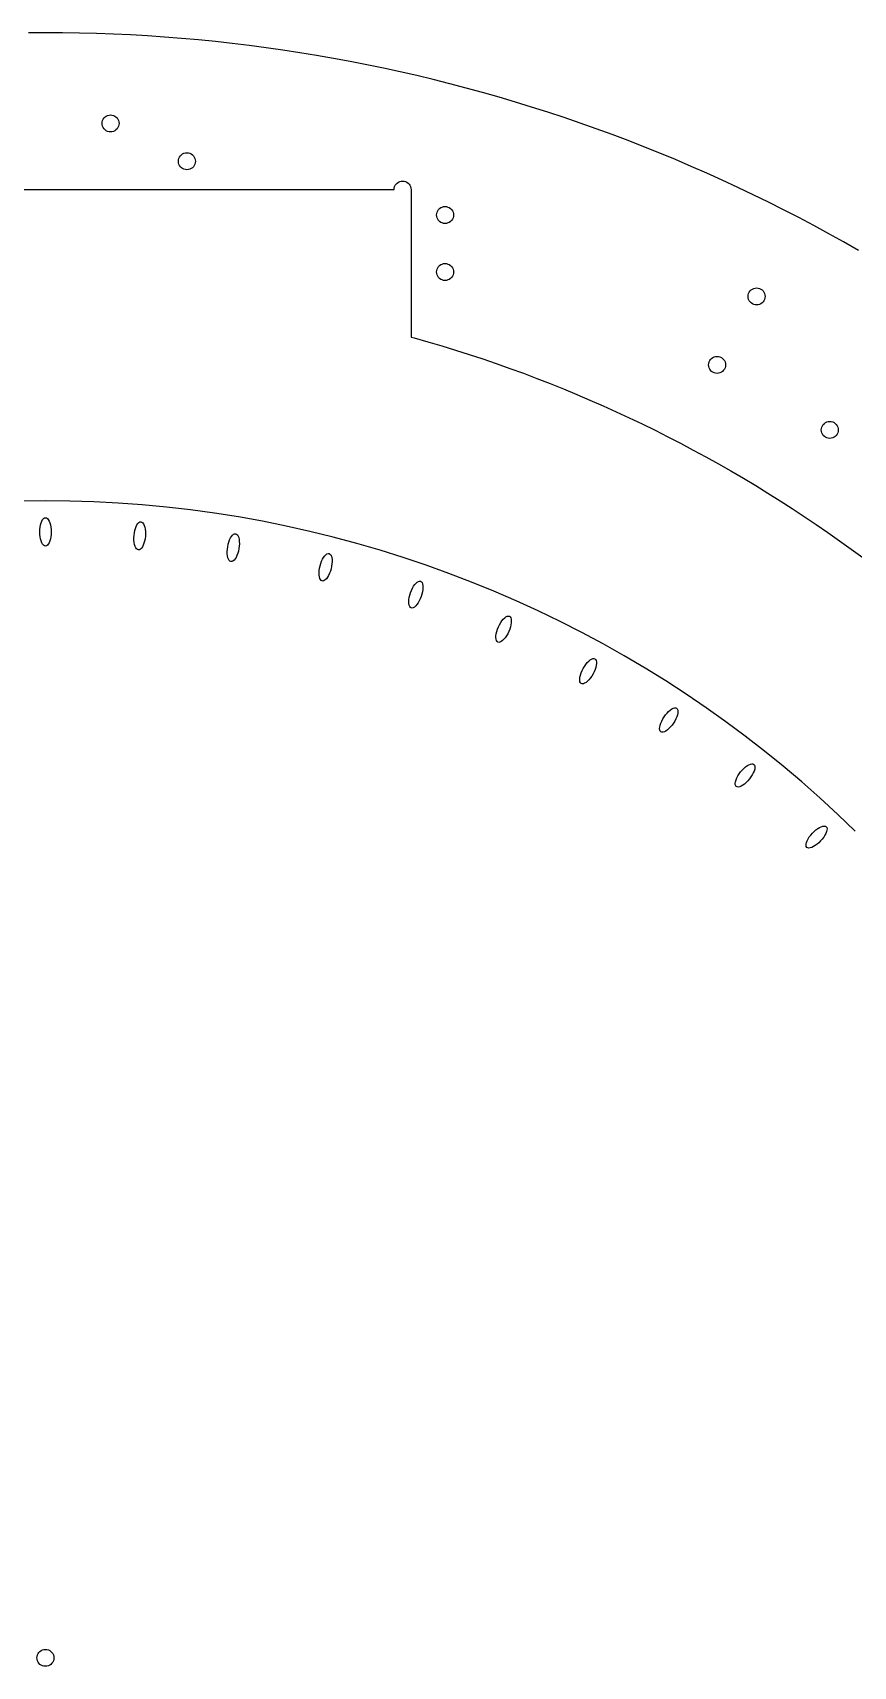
# Model space of a CAD drawing. Header units: metres. Extents: x -287 to 287, y -575 to 0.
# Drawn here: x -2.3 to 142.8, y -288.8 to 0 of the extents above; entities that cross this region are included whole.
import ezdxf

# ---------------------------------------------------------------- set-up
doc = ezdxf.new("R2010")
doc.units = ezdxf.units.M

msp = doc.modelspace()

# ---------------------------------------------------------------- linework, layer by layer
for p, q in [((0, 0), (-3.0089, -0.0157)), ((3.0089, -0.0157), (0, 0)), ((6.0175, -0.063), (3.0089, -0.0157)), ((9.0254, -0.1418), (6.0175, -0.063)), ((12.0323, -0.252), (9.0254, -0.1418)), ((15.038, -0.3938), (12.0323, -0.252)), ((18.0419, -0.567), (15.038, -0.3938)), ((21.0439, -0.7716), (18.0419, -0.567)), ((24.0436, -1.0077), (21.0439, -0.7716)), ((27.0406, -1.2752), (24.0436, -1.0077)), ((30.0347, -1.574), (27.0406, -1.2752)), ((33.0255, -1.9042), (30.0347, -1.574)), ((36.0127, -2.2657), (33.0255, -1.9042)), ((38.9959, -2.6585), (36.0127, -2.2657)), ((41.9748, -3.0824), (38.9959, -2.6585)), ((44.9492, -3.5376), (41.9748, -3.0824)), ((47.9186, -4.0238), (44.9492, -3.5376)), ((50.8827, -4.5412), (47.9186, -4.0238)), ((53.8413, -5.0895), (50.8827, -4.5412)), ((56.794, -5.6688), (53.8413, -5.0895)), ((59.7404, -6.279), (56.794, -5.6688)), ((62.6803, -6.92), (59.7404, -6.279)), ((65.6133, -7.5917), (62.6803, -6.92)), ((68.5391, -8.2941), (65.6133, -7.5917)), ((71.4574, -9.0272), (68.5391, -8.2941)), ((74.3679, -9.7907), (71.4574, -9.0272)), ((77.2702, -10.5847), (74.3679, -9.7907)), ((80.164, -11.409), (77.2702, -10.5847)), ((83.0491, -12.2636), (80.164, -11.409)), ((85.925, -13.1484), (83.0491, -12.2636)), ((88.7915, -14.0632), (85.925, -13.1484)), ((91.6483, -15.008), (88.7915, -14.0632)), ((10, -16.04), (10.0228, -15.7795)), ((10.0228, -16.3005), (10, -16.04)), ((10.0228, -15.7795), (10.0905, -15.527)), ((10.0905, -16.553), (10.0228, -16.3005)), ((10.0905, -15.527), (10.201, -15.29)), ((10.201, -16.79), (10.0905, -16.553)), ((10.201, -15.29), (10.3509, -15.0758)), ((10.3509, -17.0042), (10.201, -16.79)), ((10.3509, -15.0758), (10.5358, -14.8909)), ((10.5358, -17.1891), (10.3509, -17.0042)), ((10.5358, -14.8909), (10.75, -14.741)), ((10.75, -17.339), (10.5358, -17.1891)), ((10.75, -14.741), (10.987, -14.6304)), ((10.987, -14.6304), (11.2395, -14.5628)), ((11.2395, -14.5628), (11.5, -14.54)), ((11.5, -14.54), (11.7605, -14.5628)), ((11.7605, -14.5628), (12.013, -14.6304)), ((12.013, -14.6304), (12.25, -14.741)), ((12.25, -14.741), (12.4642, -14.8909)), ((12.4642, -17.1891), (12.25, -17.339)), ((12.4642, -14.8909), (12.6491, -15.0758)), ((12.6491, -17.0042), (12.4642, -17.1891)), ((12.6491, -15.0758), (12.799, -15.29)), ((12.799, -16.79), (12.6491, -17.0042)), ((12.799, -15.29), (12.9095, -15.527)), ((12.9095, -16.553), (12.799, -16.79)), ((12.9095, -15.527), (12.9772, -15.7795)), ((12.9772, -16.3005), (12.9095, -16.553)), ((12.9772, -15.7795), (13, -16.04)), ((13, -16.04), (12.9772, -16.3005)), ((94.495, -15.9826), (91.6483, -15.008)), ((97.3314, -16.987), (94.495, -15.9826)), ((100.157, -18.0211), (97.3314, -16.987)), ((10.987, -17.4495), (10.75, -17.339)), ((11.2395, -17.5172), (10.987, -17.4495)), ((11.5, -17.54), (11.2395, -17.5172)), ((11.7605, -17.5172), (11.5, -17.54)), ((12.013, -17.4495), (11.7605, -17.5172)), ((12.25, -17.339), (12.013, -17.4495)), ((102.972, -19.0847), (100.157, -18.0211)), ((105.775, -20.1777), (102.972, -19.0847)), ((108.567, -21.3), (105.775, -20.1777)), ((23.5, -22.735), (23.5228, -22.4745)), ((23.5228, -22.9955), (23.5, -22.735)), ((23.5228, -22.4745), (23.5905, -22.222)), ((23.5905, -23.248), (23.5228, -22.9955)), ((23.5905, -22.222), (23.701, -21.985)), ((23.701, -21.985), (23.8509, -21.7708)), ((23.8509, -21.7708), (24.0358, -21.5859)), ((24.0358, -21.5859), (24.25, -21.436)), ((24.25, -21.436), (24.487, -21.3255)), ((24.487, -21.3255), (24.7395, -21.2578)), ((24.7395, -21.2578), (25, -21.235)), ((25, -21.235), (25.2605, -21.2578)), ((25.2605, -21.2578), (25.513, -21.3255)), ((25.513, -21.3255), (25.75, -21.436)), ((25.75, -21.436), (25.9642, -21.5859)), ((25.9642, -21.5859), (26.1491, -21.7708)), ((26.1491, -21.7708), (26.299, -21.985)), ((26.299, -21.985), (26.4095, -22.222)), ((26.4095, -22.222), (26.4772, -22.4745)), ((26.4772, -22.9955), (26.4095, -23.248)), ((26.4772, -22.4745), (26.5, -22.735)), ((26.5, -22.735), (26.4772, -22.9955)), ((111.347, -22.4515), (108.567, -21.3)), ((114.115, -23.632), (111.347, -22.4515)), ((23.701, -23.485), (23.5905, -23.248)), ((23.8509, -23.6992), (23.701, -23.485)), ((24.0358, -23.8841), (23.8509, -23.6992)), ((24.25, -24.034), (24.0358, -23.8841)), ((24.487, -24.1445), (24.25, -24.034)), ((24.7395, -24.2122), (24.487, -24.1445)), ((25, -24.235), (24.7395, -24.2122)), ((25.2605, -24.2122), (25, -24.235)), ((25.513, -24.1445), (25.2605, -24.2122)), ((25.75, -24.034), (25.513, -24.1445)), ((25.9642, -23.8841), (25.75, -24.034)), ((26.1491, -23.6992), (25.9642, -23.8841)), ((26.299, -23.485), (26.1491, -23.6992)), ((26.4095, -23.248), (26.299, -23.485)), ((116.87, -24.8414), (114.115, -23.632)), ((119.612, -26.0797), (116.87, -24.8414)), ((-61.6223, -27.735), (61.6223, -27.735)), ((61.6223, -27.735), (61.6451, -27.4745)), ((61.6451, -27.4745), (61.7127, -27.222)), ((61.7127, -27.222), (61.8232, -26.985)), ((61.8232, -26.985), (61.9732, -26.7708)), ((61.9732, -26.7708), (62.1581, -26.5859)), ((62.1581, -26.5859), (62.3723, -26.436)), ((62.3723, -26.436), (62.6093, -26.3255)), ((62.6093, -26.3255), (62.8618, -26.2578)), ((62.8618, -26.2578), (63.1223, -26.235)), ((63.1223, -26.235), (63.3828, -26.2578)), ((63.3828, -26.2578), (63.6353, -26.3255)), ((63.6353, -26.3255), (63.8723, -26.436)), ((63.8723, -26.436), (64.0865, -26.5859)), ((64.0865, -26.5859), (64.2713, -26.7708)), ((64.2713, -26.7708), (64.4213, -26.985)), ((64.4213, -26.985), (64.5318, -27.222)), ((64.5318, -27.222), (64.5995, -27.4745)), ((64.5995, -27.4745), (64.6223, -27.735)), ((64.6223, -27.735), (64.6223, -53.8086)), ((122.341, -27.3466), (119.612, -26.0797)), ((125.057, -28.6419), (122.341, -27.3466)), ((127.759, -29.9657), (125.057, -28.6419)), ((69.1451, -31.9745), (69.2127, -31.722)), ((69.2127, -31.722), (69.3232, -31.485)), ((69.3232, -31.485), (69.4732, -31.2708)), ((69.4732, -31.2708), (69.6581, -31.0859)), ((69.6581, -31.0859), (69.8723, -30.936)), ((69.8723, -30.936), (70.1093, -30.8255)), ((70.1093, -30.8255), (70.3618, -30.7578)), ((70.3618, -30.7578), (70.6223, -30.735)), ((70.6223, -30.735), (70.8828, -30.7578)), ((70.8828, -30.7578), (71.1353, -30.8255)), ((71.1353, -30.8255), (71.3723, -30.936)), ((71.3723, -30.936), (71.5865, -31.0859)), ((71.5865, -31.0859), (71.7713, -31.2708)), ((71.7713, -31.2708), (71.9213, -31.485)), ((71.9213, -31.485), (72.0318, -31.722)), ((72.0318, -31.722), (72.0995, -31.9745)), ((130.448, -31.3177), (127.759, -29.9657)), ((133.121, -32.6977), (130.448, -31.3177)), ((69.1223, -32.235), (69.1451, -31.9745)), ((69.1451, -32.4955), (69.1223, -32.235)), ((69.2127, -32.748), (69.1451, -32.4955)), ((69.3232, -32.985), (69.2127, -32.748)), ((69.4732, -33.1992), (69.3232, -32.985)), ((69.6581, -33.3841), (69.4732, -33.1992)), ((69.8723, -33.534), (69.6581, -33.3841)), ((70.1093, -33.6445), (69.8723, -33.534)), ((70.3618, -33.7122), (70.1093, -33.6445)), ((70.6223, -33.735), (70.3618, -33.7122)), ((70.8828, -33.7122), (70.6223, -33.735)), ((71.1353, -33.6445), (70.8828, -33.7122)), ((71.3723, -33.534), (71.1353, -33.6445)), ((71.5865, -33.3841), (71.3723, -33.534)), ((71.7713, -33.1992), (71.5865, -33.3841)), ((71.9213, -32.985), (71.7713, -33.1992)), ((72.0318, -32.748), (71.9213, -32.985)), ((72.0995, -32.4955), (72.0318, -32.748)), ((72.0995, -31.9745), (72.1223, -32.235)), ((72.1223, -32.235), (72.0995, -32.4955)), ((135.781, -34.1057), (133.121, -32.6977)), ((138.425, -35.5415), (135.781, -34.1057)), ((141.054, -37.0048), (138.425, -35.5415)), ((143.668, -38.4957), (141.054, -37.0048)), ((69.1223, -42.3118), (69.1451, -42.0514)), ((69.1451, -42.5723), (69.1223, -42.3118)), ((69.1451, -42.0514), (69.2127, -41.7988)), ((69.2127, -42.8249), (69.1451, -42.5723)), ((69.2127, -41.7988), (69.3232, -41.5618)), ((69.3232, -43.0618), (69.2127, -42.8249)), ((69.3232, -41.5618), (69.4732, -41.3477)), ((69.4732, -43.276), (69.3232, -43.0618)), ((69.4732, -41.3477), (69.6581, -41.1628)), ((69.6581, -43.4609), (69.4732, -43.276)), ((69.6581, -41.1628), (69.8723, -41.0128)), ((69.8723, -41.0128), (70.1093, -40.9023)), ((70.1093, -40.9023), (70.3618, -40.8346)), ((70.3618, -40.8346), (70.6223, -40.8118)), ((70.6223, -40.8118), (70.8828, -40.8346)), ((70.8828, -40.8346), (71.1353, -40.9023)), ((71.1353, -40.9023), (71.3723, -41.0128)), ((71.3723, -41.0128), (71.5865, -41.1628)), ((71.5865, -41.1628), (71.7713, -41.3477)), ((71.7713, -43.276), (71.5865, -43.4609)), ((71.7713, -41.3477), (71.9213, -41.5618)), ((71.9213, -43.0618), (71.7713, -43.276)), ((71.9213, -41.5618), (72.0318, -41.7988)), ((72.0318, -42.8249), (71.9213, -43.0618)), ((72.0318, -41.7988), (72.0995, -42.0514)), ((72.0995, -42.5723), (72.0318, -42.8249)), ((72.0995, -42.0514), (72.1223, -42.3118)), ((72.1223, -42.3118), (72.0995, -42.5723)), ((69.8723, -43.6109), (69.6581, -43.4609)), ((70.1093, -43.7214), (69.8723, -43.6109)), ((70.3618, -43.7891), (70.1093, -43.7214)), ((70.6223, -43.8118), (70.3618, -43.7891)), ((70.8828, -43.7891), (70.6223, -43.8118)), ((71.1353, -43.7214), (70.8828, -43.7891)), ((71.3723, -43.6109), (71.1353, -43.7214)), ((71.5865, -43.4609), (71.3723, -43.6109)), ((124.211, -46.3762), (124.279, -46.1237)), ((124.279, -46.1237), (124.389, -45.8867)), ((124.389, -45.8867), (124.539, -45.6725)), ((124.539, -45.6725), (124.724, -45.4876)), ((124.724, -45.4876), (124.938, -45.3376)), ((124.938, -45.3376), (125.175, -45.2272)), ((125.175, -45.2272), (125.428, -45.1595)), ((125.428, -45.1595), (125.688, -45.1367)), ((125.688, -45.1367), (125.949, -45.1595)), ((125.949, -45.1595), (126.201, -45.2272)), ((126.201, -45.2272), (126.438, -45.3376)), ((126.438, -45.3376), (126.653, -45.4876)), ((126.653, -45.4876), (126.837, -45.6725)), ((126.837, -45.6725), (126.987, -45.8867)), ((126.987, -45.8867), (127.098, -46.1237)), ((127.098, -46.1237), (127.166, -46.3762)), ((124.188, -46.6367), (124.211, -46.3762)), ((124.211, -46.8972), (124.188, -46.6367)), ((124.279, -47.1497), (124.211, -46.8972)), ((124.389, -47.3867), (124.279, -47.1497)), ((124.539, -47.6009), (124.389, -47.3867)), ((124.724, -47.7858), (124.539, -47.6009)), ((124.938, -47.9357), (124.724, -47.7858)), ((125.175, -48.0462), (124.938, -47.9357)), ((125.428, -48.1139), (125.175, -48.0462)), ((125.688, -48.1367), (125.428, -48.1139)), ((125.949, -48.1139), (125.688, -48.1367)), ((126.201, -48.0462), (125.949, -48.1139)), ((126.438, -47.9357), (126.201, -48.0462)), ((126.653, -47.7858), (126.438, -47.9357)), ((126.837, -47.6009), (126.653, -47.7858)), ((126.987, -47.3867), (126.837, -47.6009)), ((127.098, -47.1497), (126.987, -47.3867)), ((127.166, -46.8972), (127.098, -47.1497)), ((127.166, -46.3762), (127.188, -46.6367)), ((127.188, -46.6367), (127.166, -46.8972)), ((64.6223, -53.8086), (65.1607, -53.9559)), ((65.1607, -53.9559), (67.6011, -54.651)), ((67.6011, -54.651), (70.034, -55.3717)), ((70.034, -55.3717), (72.4592, -56.1178)), ((72.4592, -56.1178), (74.8765, -56.8893)), ((74.8765, -56.8893), (77.2856, -57.686)), ((77.2856, -57.686), (79.6862, -58.5079)), ((117.554, -57.7709), (117.739, -57.586)), ((117.739, -57.586), (117.953, -57.436)), ((117.953, -57.436), (118.19, -57.3255)), ((118.19, -57.3255), (118.443, -57.2579)), ((118.443, -57.2579), (118.703, -57.2351)), ((118.703, -57.2351), (118.964, -57.2579)), ((118.964, -57.2579), (119.216, -57.3255)), ((119.216, -57.3255), (119.453, -57.436)), ((119.453, -57.436), (119.668, -57.586)), ((119.668, -57.586), (119.852, -57.7709)), ((79.6862, -58.5079), (82.078, -59.3549)), ((82.078, -59.3549), (84.4609, -60.2269)), ((84.4609, -60.2269), (86.8345, -61.1238)), ((117.203, -58.7351), (117.226, -58.4746)), ((117.226, -58.9955), (117.203, -58.7351)), ((117.226, -58.4746), (117.294, -58.222)), ((117.294, -59.2481), (117.226, -58.9955)), ((117.294, -58.222), (117.404, -57.9851)), ((117.404, -59.4851), (117.294, -59.2481)), ((117.404, -57.9851), (117.554, -57.7709)), ((117.554, -59.6992), (117.404, -59.4851)), ((117.739, -59.8841), (117.554, -59.6992)), ((117.953, -60.0341), (117.739, -59.8841)), ((118.19, -60.1446), (117.953, -60.0341)), ((118.443, -60.2123), (118.19, -60.1446)), ((118.703, -60.2351), (118.443, -60.2123)), ((118.964, -60.2123), (118.703, -60.2351)), ((119.216, -60.1446), (118.964, -60.2123)), ((119.453, -60.0341), (119.216, -60.1446)), ((119.668, -59.8841), (119.453, -60.0341)), ((119.852, -59.6992), (119.668, -59.8841)), ((119.852, -57.7709), (120.002, -57.9851)), ((120.002, -59.4851), (119.852, -59.6992)), ((120.002, -57.9851), (120.113, -58.222)), ((120.113, -59.2481), (120.002, -59.4851)), ((120.113, -58.222), (120.181, -58.4746)), ((120.181, -58.9955), (120.113, -59.2481)), ((120.181, -58.4746), (120.203, -58.7351)), ((120.203, -58.7351), (120.181, -58.9955)), ((86.8345, -61.1238), (89.1986, -62.0455)), ((89.1986, -62.0455), (91.5529, -62.992)), ((91.5529, -62.992), (93.8971, -63.963)), ((93.8971, -63.963), (96.2311, -64.9585)), ((96.2311, -64.9585), (98.5545, -65.9784)), ((98.5545, -65.9784), (100.867, -67.0226)), ((100.867, -67.0226), (103.169, -68.0909)), ((103.169, -68.0909), (105.459, -69.1833)), ((105.459, -69.1833), (107.738, -70.2996)), ((137.323, -69.4851), (137.473, -69.2709)), ((137.473, -69.2709), (137.658, -69.086)), ((137.658, -69.086), (137.872, -68.936)), ((137.872, -68.936), (138.109, -68.8255)), ((138.109, -68.8255), (138.362, -68.7579)), ((138.362, -68.7579), (138.622, -68.7351)), ((138.622, -68.7351), (138.882, -68.7579)), ((138.882, -68.7579), (139.135, -68.8255)), ((139.135, -68.8255), (139.372, -68.936)), ((139.372, -68.936), (139.586, -69.086)), ((139.586, -69.086), (139.771, -69.2709)), ((139.771, -69.2709), (139.921, -69.4851)), ((107.738, -70.2996), (110.004, -71.4397)), ((110.004, -71.4397), (112.259, -72.6035)), ((137.122, -70.2351), (137.145, -69.9746)), ((137.145, -70.4955), (137.122, -70.2351)), ((137.145, -69.9746), (137.212, -69.722)), ((137.212, -70.7481), (137.145, -70.4955)), ((137.212, -69.722), (137.323, -69.4851)), ((137.323, -70.9851), (137.212, -70.7481)), ((137.473, -71.1992), (137.323, -70.9851)), ((137.658, -71.3841), (137.473, -71.1992)), ((137.872, -71.5341), (137.658, -71.3841)), ((138.109, -71.6446), (137.872, -71.5341)), ((138.362, -71.7123), (138.109, -71.6446)), ((138.622, -71.7351), (138.362, -71.7123)), ((138.882, -71.7123), (138.622, -71.7351)), ((139.135, -71.6446), (138.882, -71.7123)), ((139.372, -71.5341), (139.135, -71.6446)), ((139.586, -71.3841), (139.372, -71.5341)), ((139.771, -71.1992), (139.586, -71.3841)), ((139.921, -70.9851), (139.771, -71.1992)), ((139.921, -69.4851), (140.032, -69.722)), ((140.032, -70.7481), (139.921, -70.9851)), ((140.032, -69.722), (140.099, -69.9746)), ((140.099, -70.4955), (140.032, -70.7481)), ((140.099, -69.9746), (140.122, -70.2351)), ((140.122, -70.2351), (140.099, -70.4955)), ((112.259, -72.6035), (114.502, -73.7908)), ((114.502, -73.7908), (116.732, -75.0016)), ((116.732, -75.0016), (118.949, -76.2356)), ((118.949, -76.2356), (121.153, -77.4928)), ((121.153, -77.4928), (123.344, -78.773)), ((123.344, -78.773), (125.521, -80.076)), ((125.521, -80.076), (127.684, -81.4018)), ((0, -82.765), (-4.2842, -82.8099)), ((4.2842, -82.8099), (0, -82.765)), ((8.5665, -82.9444), (4.2842, -82.8099)), ((12.8451, -83.1687), (8.5665, -82.9444)), ((17.118, -83.4825), (12.8451, -83.1687)), ((21.3834, -83.8857), (17.118, -83.4825)), ((127.684, -81.4018), (129.834, -82.7502)), ((129.834, -82.7502), (131.969, -84.121)), ((-0.766, -86.658), (-0.6428, -86.3499)), ((-0.6428, -86.3499), (-0.5, -86.0999)), ((-0.5, -86.0999), (-0.342, -85.9158)), ((-0.342, -85.9158), (-0.1736, -85.803)), ((-0.1736, -85.803), (0, -85.765)), ((0, -85.765), (0.1736, -85.803)), ((0.1736, -85.803), (0.342, -85.9158)), ((0.342, -85.9158), (0.5, -86.0999)), ((0.5, -86.0999), (0.6428, -86.3499)), ((0.6428, -86.3499), (0.766, -86.658)), ((16.3407, -86.7639), (16.5135, -86.5936)), ((16.5135, -86.5936), (16.6908, -86.4953)), ((16.6908, -86.4953), (16.867, -86.4719)), ((16.867, -86.4719), (17.0368, -86.5243)), ((17.0368, -86.5243), (17.1952, -86.6508)), ((25.6395, -84.3781), (21.3834, -83.8857)), ((29.8843, -84.9596), (25.6395, -84.3781)), ((34.116, -85.6298), (29.8843, -84.9596)), ((38.3327, -86.3885), (34.116, -85.6298)), ((42.5326, -87.2354), (38.3327, -86.3885)), ((131.969, -84.121), (134.09, -85.5141)), ((134.09, -85.5141), (136.196, -86.9293)), ((-1, -88.265), (-0.9848, -87.8309)), ((-0.9848, -88.6991), (-1, -88.265)), ((-0.9848, -87.8309), (-0.9397, -87.4099)), ((-0.9397, -89.12), (-0.9848, -88.6991)), ((-0.9397, -87.4099), (-0.866, -87.015)), ((-0.866, -89.515), (-0.9397, -89.12)), ((-0.866, -87.015), (-0.766, -86.658)), ((-0.766, -89.872), (-0.866, -89.515)), ((0.766, -86.658), (0.866, -87.015)), ((0.866, -89.515), (0.766, -89.872)), ((0.866, -87.015), (0.9397, -87.4099)), ((0.9397, -89.12), (0.866, -89.515)), ((0.9397, -87.4099), (0.9848, -87.8309)), ((0.9848, -88.6991), (0.9397, -89.12)), ((0.9848, -87.8309), (1, -88.265)), ((1, -88.265), (0.9848, -88.6991)), ((15.6401, -89.3134), (15.6613, -88.8795)), ((15.6498, -89.7366), (15.6401, -89.3134)), ((15.6613, -88.8795), (15.7128, -88.4482)), ((15.7128, -88.4482), (15.7929, -88.0325)), ((15.7929, -88.0325), (15.8994, -87.6451)), ((15.8994, -87.6451), (16.0289, -87.2977)), ((16.0289, -87.2977), (16.1775, -87.001)), ((16.1775, -87.001), (16.3407, -86.7639)), ((17.1952, -86.6508), (17.3372, -86.8475)), ((17.3372, -86.8475), (17.4586, -87.1086)), ((17.4586, -87.1086), (17.5556, -87.4259)), ((17.6028, -89.4782), (17.5226, -89.8938)), ((17.5556, -87.4259), (17.6254, -87.79)), ((17.6543, -89.0468), (17.6028, -89.4782)), ((17.6254, -87.79), (17.6657, -88.1897)), ((17.6755, -88.613), (17.6543, -89.0468)), ((17.6657, -88.1897), (17.6755, -88.613)), ((32.5533, -89.6759), (32.7114, -89.3406)), ((32.7114, -89.3406), (32.8843, -89.0573)), ((32.8843, -89.0573), (33.0668, -88.8346)), ((33.0668, -88.8346), (33.2533, -88.6794)), ((33.2533, -88.6794), (33.4381, -88.5963)), ((33.4381, -88.5963), (33.6156, -88.5878)), ((33.6156, -88.5878), (33.7805, -88.6542)), ((33.7805, -88.6542), (33.9277, -88.7935)), ((33.9277, -88.7935), (34.0528, -89.0014)), ((34.0528, -89.0014), (34.1519, -89.2717)), ((34.1519, -89.2717), (34.222, -89.5961)), ((46.7138, -88.17), (42.5326, -87.2354)), ((50.8746, -89.192), (46.7138, -88.17)), ((55.013, -90.3008), (50.8746, -89.192)), ((136.196, -86.9293), (138.287, -88.3665)), ((138.287, -88.3665), (140.363, -89.8255)), ((-0.6428, -90.1801), (-0.766, -89.872)), ((-0.5, -90.4301), (-0.6428, -90.1801)), ((-0.342, -90.6142), (-0.5, -90.4301)), ((-0.1736, -90.727), (-0.342, -90.6142)), ((0, -90.765), (-0.1736, -90.727)), ((0.1736, -90.727), (0, -90.765)), ((0.342, -90.6142), (0.1736, -90.727)), ((0.5, -90.4301), (0.342, -90.6142)), ((0.6428, -90.1801), (0.5, -90.4301)), ((0.766, -89.872), (0.6428, -90.1801)), ((15.6902, -90.1363), (15.6498, -89.7366)), ((15.7599, -90.5004), (15.6902, -90.1363)), ((15.857, -90.8178), (15.7599, -90.5004)), ((15.9784, -91.0788), (15.857, -90.8178)), ((16.1204, -91.2755), (15.9784, -91.0788)), ((16.2787, -91.402), (16.1204, -91.2755)), ((16.4486, -91.4544), (16.2787, -91.402)), ((16.6248, -91.4311), (16.4486, -91.4544)), ((16.802, -91.3328), (16.6248, -91.4311)), ((16.9749, -91.1625), (16.802, -91.3328)), ((17.1381, -90.9253), (16.9749, -91.1625)), ((17.2867, -90.6286), (17.1381, -90.9253)), ((17.4162, -90.2812), (17.2867, -90.6286)), ((17.5226, -89.8938), (17.4162, -90.2812)), ((32.1296, -91.7391), (32.1553, -91.3166)), ((32.1364, -92.1408), (32.1296, -91.7391)), ((32.1754, -92.5095), (32.1364, -92.1408)), ((32.1553, -91.3166), (32.2127, -90.886)), ((32.2127, -90.886), (32.3001, -90.4605)), ((32.3001, -90.4605), (32.4148, -90.053)), ((32.4148, -90.053), (32.5533, -89.6759)), ((33.9827, -92.0526), (33.8442, -92.4297)), ((34.0973, -91.6451), (33.9827, -92.0526)), ((34.1847, -91.2195), (34.0973, -91.6451)), ((34.2421, -90.789), (34.1847, -91.2195)), ((34.222, -89.5961), (34.2611, -89.9647)), ((34.2679, -90.3664), (34.2421, -90.789)), ((34.2611, -89.9647), (34.2679, -90.3664)), ((49.3605, -92.5044), (49.5609, -92.2978)), ((49.5609, -92.2978), (49.7598, -92.1587)), ((49.7598, -92.1587), (49.9509, -92.0913)), ((49.9509, -92.0913), (50.1285, -92.0977)), ((50.1285, -92.0977), (50.2873, -92.1777)), ((50.2873, -92.1777), (50.4223, -92.3288)), ((50.4223, -92.3288), (50.5295, -92.5465)), ((59.1273, -91.4962), (55.013, -90.3008)), ((63.2157, -92.7774), (59.1273, -91.4962)), ((140.363, -89.8255), (142.424, -91.3062)), ((142.424, -91.3062), (144.469, -92.8084)), ((32.2456, -92.8339), (32.1754, -92.5095)), ((32.3447, -93.1041), (32.2456, -92.8339)), ((32.4697, -93.3121), (32.3447, -93.1041)), ((32.6169, -93.4514), (32.4697, -93.3121)), ((32.7818, -93.5178), (32.6169, -93.4514)), ((32.9594, -93.5093), (32.7818, -93.5178)), ((33.1442, -93.4261), (32.9594, -93.5093)), ((33.3307, -93.2709), (33.1442, -93.4261)), ((33.5131, -93.0483), (33.3307, -93.2709)), ((33.6861, -92.765), (33.5131, -93.0483)), ((33.8442, -92.4297), (33.6861, -92.765)), ((48.3571, -95.5145), (48.384, -95.1137)), ((48.384, -95.1137), (48.445, -94.6947)), ((48.445, -94.6947), (48.5382, -94.2705)), ((48.5382, -94.2705), (48.6609, -93.8538)), ((48.6609, -93.8538), (48.8093, -93.4573)), ((48.8093, -93.4573), (48.9789, -93.0931)), ((48.9789, -93.0931), (49.1645, -92.7722)), ((49.1645, -92.7722), (49.3605, -92.5044)), ((50.3527, -95.1846), (50.2043, -95.581)), ((50.4754, -94.7679), (50.3527, -95.1846)), ((50.5686, -94.3436), (50.4754, -94.7679)), ((50.5295, -92.5465), (50.6057, -92.8241)), ((50.6296, -93.9247), (50.5686, -94.3436)), ((50.6057, -92.8241), (50.6484, -93.1532)), ((50.6565, -93.5238), (50.6296, -93.9247)), ((50.6484, -93.1532), (50.6565, -93.5238)), ((67.2764, -94.144), (63.2157, -92.7774)), ((71.3075, -95.5952), (67.2764, -94.144)), ((48.3652, -95.8851), (48.3571, -95.5145)), ((48.4079, -96.2142), (48.3652, -95.8851)), ((48.4841, -96.4919), (48.4079, -96.2142)), ((48.5913, -96.7095), (48.4841, -96.4919)), ((48.7263, -96.8606), (48.5913, -96.7095)), ((48.8851, -96.9406), (48.7263, -96.8606)), ((49.0627, -96.947), (48.8851, -96.9406)), ((49.2538, -96.8796), (49.0627, -96.947)), ((49.4527, -96.7406), (49.2538, -96.8796)), ((49.6531, -96.534), (49.4527, -96.7406)), ((49.8491, -96.2661), (49.6531, -96.534)), ((50.0348, -95.9453), (49.8491, -96.2661)), ((50.2043, -95.581), (50.0348, -95.9453)), ((64.8614, -98.2215), (65.0609, -97.8727)), ((65.0609, -97.8727), (65.2727, -97.5685)), ((65.2727, -97.5685), (65.4904, -97.318)), ((65.4904, -97.318), (65.7075, -97.129)), ((65.7075, -97.129), (65.9172, -97.007)), ((65.9172, -97.007), (66.1133, -96.9558)), ((66.1133, -96.9558), (66.2898, -96.9771)), ((66.2898, -96.9771), (66.4413, -97.0701)), ((66.4413, -97.0701), (66.5632, -97.2319)), ((66.5632, -97.2319), (66.6518, -97.4578)), ((66.6518, -97.4578), (66.7045, -97.7408)), ((66.7195, -98.0724), (66.6966, -98.4424)), ((66.7045, -97.7408), (66.7195, -98.0724)), ((75.3074, -97.1306), (71.3075, -95.5952)), ((79.2742, -98.7495), (75.3074, -97.1306)), ((64.2157, -100.604), (64.2387, -100.234)), ((64.2308, -100.935), (64.2157, -100.604)), ((64.2834, -101.218), (64.2308, -100.935)), ((64.2387, -100.234), (64.299, -99.8365)), ((64.299, -99.8365), (64.3948, -99.4241)), ((64.3948, -99.4241), (64.5233, -99.0092)), ((64.5233, -99.0092), (64.6804, -98.6042)), ((64.6804, -98.6042), (64.8614, -98.2215)), ((65.8744, -100.803), (65.6626, -101.108)), ((66.0739, -100.455), (65.8744, -100.803)), ((66.2549, -100.072), (66.0739, -100.455)), ((66.412, -99.6669), (66.2549, -100.072)), ((66.5404, -99.2519), (66.412, -99.6669)), ((66.6362, -98.8396), (66.5404, -99.2519)), ((66.6966, -98.4424), (66.6362, -98.8396)), ((83.2063, -100.451), (79.2742, -98.7495)), ((87.1019, -102.235), (83.2063, -100.451)), ((64.372, -101.444), (64.2834, -101.218)), ((64.494, -101.606), (64.372, -101.444)), ((64.6455, -101.699), (64.494, -101.606)), ((64.8219, -101.72), (64.6455, -101.699)), ((65.018, -101.669), (64.8219, -101.72)), ((65.2278, -101.547), (65.018, -101.669)), ((65.4448, -101.358), (65.2278, -101.547)), ((65.6626, -101.108), (65.4448, -101.358)), ((80.6865, -103.981), (80.923, -103.696)), ((80.923, -103.696), (81.161, -103.465)), ((81.161, -103.465), (81.3931, -103.294)), ((81.3931, -103.294), (81.6123, -103.19)), ((81.6123, -103.19), (81.812, -103.156)), ((81.812, -103.156), (81.9861, -103.192)), ((81.9861, -103.192), (82.1293, -103.297)), ((82.1293, -103.297), (82.2372, -103.469)), ((82.2372, -103.469), (82.3066, -103.701)), ((82.3066, -103.701), (82.3354, -103.987)), ((90.9592, -104.099), (87.1019, -102.235)), ((79.6031, -106.964), (79.6158, -106.632)), ((79.6158, -106.632), (79.6697, -106.265)), ((79.6697, -106.265), (79.763, -105.874)), ((79.763, -105.874), (79.893, -105.472)), ((79.893, -105.472), (80.0557, -105.069)), ((80.0557, -105.069), (80.2461, -104.678)), ((80.2461, -104.678), (80.4586, -104.312)), ((80.4586, -104.312), (80.6865, -103.981)), ((81.4799, -106.639), (81.252, -106.97)), ((81.6923, -106.273), (81.4799, -106.639)), ((81.8828, -105.882), (81.6923, -106.273)), ((82.0455, -105.48), (81.8828, -105.882)), ((82.1755, -105.077), (82.0455, -105.48)), ((82.2688, -104.686), (82.1755, -105.077)), ((82.3227, -104.319), (82.2688, -104.686)), ((82.3354, -103.987), (82.3227, -104.319)), ((94.7767, -106.044), (90.9592, -104.099)), ((98.5526, -108.069), (94.7767, -106.044)), ((79.6319, -107.25), (79.6031, -106.964)), ((79.7013, -107.483), (79.6319, -107.25)), ((79.8092, -107.654), (79.7013, -107.483)), ((79.9524, -107.759), (79.8092, -107.654)), ((80.1265, -107.795), (79.9524, -107.759)), ((80.3262, -107.761), (80.1265, -107.795)), ((80.5454, -107.657), (80.3262, -107.761)), ((80.7775, -107.487), (80.5454, -107.657)), ((81.0154, -107.255), (80.7775, -107.487)), ((81.252, -106.97), (81.0154, -107.255)), ((102.285, -110.172), (98.5526, -108.069)), ((94.8308, -112.795), (95.0266, -112.407)), ((95.0266, -112.407), (95.2491, -112.034)), ((95.2491, -112.034), (95.4914, -111.687)), ((95.4914, -111.687), (95.7462, -111.376)), ((95.7462, -111.376), (96.0058, -111.111)), ((96.0058, -111.111), (96.2623, -110.901)), ((96.2623, -110.901), (96.5078, -110.751)), ((96.5078, -110.751), (96.735, -110.665)), ((96.735, -110.665), (96.9368, -110.648)), ((96.9368, -110.648), (97.1073, -110.698)), ((97.1383, -112.592), (96.9751, -112.983)), ((97.1073, -110.698), (97.2412, -110.815)), ((97.264, -112.211), (97.1383, -112.592)), ((97.2412, -110.815), (97.3344, -110.995)), ((97.3484, -111.85), (97.264, -112.211)), ((97.3344, -110.995), (97.3841, -111.232)), ((97.3888, -111.52), (97.3484, -111.85)), ((97.3841, -111.232), (97.3888, -111.52)), ((105.973, -112.353), (102.285, -110.172)), ((109.614, -114.611), (105.973, -112.353)), ((94.417, -114.257), (94.4575, -113.928)), ((94.4217, -114.545), (94.417, -114.257)), ((94.4715, -114.783), (94.4217, -114.545)), ((94.4575, -113.928), (94.5418, -113.567)), ((94.5647, -114.963), (94.4715, -114.783)), ((94.5418, -113.567), (94.6675, -113.185)), ((94.6985, -115.079), (94.5647, -114.963)), ((94.6675, -113.185), (94.8308, -112.795)), ((94.869, -115.13), (94.6985, -115.079)), ((95.0709, -115.112), (94.869, -115.13)), ((95.298, -115.027), (95.0709, -115.112)), ((95.5436, -114.877), (95.298, -115.027)), ((95.8, -114.666), (95.5436, -114.877)), ((96.0596, -114.401), (95.8, -114.666)), ((96.3145, -114.091), (96.0596, -114.401)), ((96.5568, -113.744), (96.3145, -114.091)), ((96.7792, -113.37), (96.5568, -113.744)), ((96.9751, -112.983), (96.7792, -113.37)), ((113.208, -116.944), (109.614, -114.611)), ((116.751, -119.353), (113.208, -116.944)), ((109.103, -121.342), (109.331, -120.972)), ((109.331, -120.972), (109.584, -120.619)), ((109.584, -120.619), (109.854, -120.293)), ((109.854, -120.293), (110.134, -120.005)), ((110.134, -120.005), (110.415, -119.763)), ((110.415, -119.763), (110.688, -119.575)), ((110.688, -119.575), (110.946, -119.445)), ((110.946, -119.445), (111.179, -119.379)), ((111.179, -119.379), (111.382, -119.379)), ((111.382, -119.379), (111.547, -119.443)), ((111.577, -120.964), (111.42, -121.333)), ((111.547, -119.443), (111.671, -119.571)), ((111.691, -120.611), (111.577, -120.964)), ((111.671, -119.571), (111.749, -119.758)), ((111.759, -120.286), (111.691, -120.611)), ((111.749, -119.758), (111.778, -119.999)), ((111.778, -119.999), (111.759, -120.286)), ((120.243, -121.834), (116.751, -119.353)), ((108.549, -123.052), (108.569, -122.765)), ((108.579, -123.293), (108.549, -123.052)), ((108.569, -122.765), (108.637, -122.44)), ((108.657, -123.48), (108.579, -123.293)), ((108.637, -122.44), (108.751, -122.087)), ((108.78, -123.608), (108.657, -123.48)), ((108.751, -122.087), (108.908, -121.718)), ((108.946, -123.672), (108.78, -123.608)), ((108.908, -121.718), (109.103, -121.342)), ((109.149, -123.671), (108.946, -123.672)), ((109.382, -123.605), (109.149, -123.671)), ((109.639, -123.476), (109.382, -123.605)), ((109.913, -123.288), (109.639, -123.476)), ((110.193, -123.046), (109.913, -123.288)), ((110.473, -122.758), (110.193, -123.046)), ((110.744, -122.432), (110.473, -122.758)), ((110.997, -122.079), (110.744, -122.432)), ((111.224, -121.709), (110.997, -122.079)), ((111.42, -121.333), (111.224, -121.709)), ((123.683, -124.389), (120.243, -121.834)), ((127.068, -127.015), (123.683, -124.389)), ((130.398, -129.711), (127.068, -127.015)), ((123.447, -130.071), (123.75, -129.808)), ((123.75, -129.808), (124.05, -129.59)), ((124.05, -129.59), (124.338, -129.425)), ((124.338, -129.425), (124.605, -129.318)), ((124.605, -129.318), (124.843, -129.272)), ((124.843, -129.272), (125.045, -129.288)), ((125.045, -129.288), (125.205, -129.366)), ((125.205, -129.366), (125.318, -129.504)), ((125.318, -129.504), (125.379, -129.697)), ((125.389, -129.939), (125.345, -130.224)), ((125.379, -129.697), (125.389, -129.939)), ((133.671, -132.477), (130.398, -129.711)), ((121.915, -132.711), (121.959, -132.427)), ((121.925, -132.954), (121.915, -132.711)), ((121.959, -132.427), (122.054, -132.109)), ((122.054, -132.109), (122.197, -131.767)), ((122.197, -131.767), (122.385, -131.412)), ((122.385, -131.412), (122.611, -131.054)), ((122.611, -131.054), (122.868, -130.704)), ((122.868, -130.704), (123.15, -130.373)), ((123.15, -130.373), (123.447, -130.071)), ((123.554, -132.843), (123.254, -133.06)), ((123.857, -132.579), (123.554, -132.843)), ((124.154, -132.277), (123.857, -132.579)), ((124.436, -131.946), (124.154, -132.277)), ((124.694, -131.597), (124.436, -131.946)), ((124.92, -131.239), (124.694, -131.597)), ((125.107, -130.884), (124.92, -131.239)), ((125.251, -130.542), (125.107, -130.884)), ((125.345, -130.224), (125.251, -130.542)), ((136.884, -135.31), (133.671, -132.477)), ((121.987, -133.147), (121.925, -132.954)), ((122.099, -133.284), (121.987, -133.147)), ((122.259, -133.363), (122.099, -133.284)), ((122.461, -133.379), (122.259, -133.363)), ((122.699, -133.333), (122.461, -133.379)), ((122.966, -133.225), (122.699, -133.333)), ((123.254, -133.06), (122.966, -133.225)), ((140.038, -138.21), (136.884, -135.31)), ((143.13, -141.175), (140.038, -138.21)), ((135.544, -141.535), (135.852, -141.229)), ((135.852, -141.229), (136.173, -140.953)), ((136.173, -140.953), (136.497, -140.715)), ((136.497, -140.715), (136.815, -140.524)), ((136.815, -140.524), (137.116, -140.383)), ((137.116, -140.383), (137.391, -140.299)), ((137.391, -140.299), (137.632, -140.273)), ((137.632, -140.273), (137.832, -140.306)), ((137.832, -140.306), (137.984, -140.397)), ((138.053, -141.263), (137.932, -141.572)), ((137.984, -140.397), (138.085, -140.543)), ((138.12, -140.983), (138.053, -141.263)), ((138.085, -140.543), (138.131, -140.741)), ((138.131, -140.741), (138.12, -140.983)), ((134.416, -143.698), (134.427, -143.455)), ((134.461, -143.895), (134.416, -143.698)), ((134.427, -143.455), (134.494, -143.175)), ((134.562, -144.042), (134.461, -143.895)), ((134.494, -143.175), (134.615, -142.866)), ((134.714, -144.133), (134.562, -144.042)), ((134.615, -142.866), (134.786, -142.538)), ((134.914, -144.166), (134.714, -144.133)), ((134.786, -142.538), (135.003, -142.199)), ((135.155, -144.14), (134.914, -144.166)), ((135.003, -142.199), (135.258, -141.862)), ((135.431, -144.055), (135.155, -144.14)), ((135.258, -141.862), (135.544, -141.535)), ((135.731, -143.915), (135.431, -144.055)), ((136.049, -143.723), (135.731, -143.915)), ((136.373, -143.486), (136.049, -143.723)), ((136.694, -143.21), (136.373, -143.486)), ((137.002, -142.904), (136.694, -143.21)), ((137.288, -142.577), (137.002, -142.904)), ((137.543, -142.239), (137.288, -142.577)), ((137.76, -141.901), (137.543, -142.239)), ((137.932, -141.572), (137.76, -141.901)), ((-0.75, -286.036), (-0.513, -285.926)), ((-0.513, -285.926), (-0.2605, -285.858)), ((-0.2605, -285.858), (0, -285.835)), ((0, -285.835), (0.2605, -285.858)), ((0.2605, -285.858), (0.513, -285.926)), ((0.513, -285.926), (0.75, -286.036)), ((-1.5, -287.335), (-1.4772, -287.075)), ((-1.4772, -287.596), (-1.5, -287.335)), ((-1.4772, -287.075), (-1.4095, -286.822)), ((-1.4095, -287.848), (-1.4772, -287.596)), ((-1.4095, -286.822), (-1.299, -286.585)), ((-1.299, -288.085), (-1.4095, -287.848)), ((-1.299, -286.585), (-1.1491, -286.371)), ((-1.1491, -288.3), (-1.299, -288.085)), ((-1.1491, -286.371), (-0.9642, -286.186)), ((-0.9642, -288.484), (-1.1491, -288.3)), ((-0.9642, -286.186), (-0.75, -286.036)), ((-0.75, -288.634), (-0.9642, -288.484)), ((-0.513, -288.745), (-0.75, -288.634)), ((-0.2605, -288.813), (-0.513, -288.745)), ((0, -288.835), (-0.2605, -288.813)), ((0.2605, -288.813), (0, -288.835)), ((0.513, -288.745), (0.2605, -288.813)), ((0.75, -288.634), (0.513, -288.745)), ((0.75, -286.036), (0.9642, -286.186)), ((0.9642, -288.484), (0.75, -288.634)), ((0.9642, -286.186), (1.1491, -286.371)), ((1.1491, -288.3), (0.9642, -288.484)), ((1.1491, -286.371), (1.299, -286.585)), ((1.299, -288.085), (1.1491, -288.3)), ((1.299, -286.585), (1.4095, -286.822)), ((1.4095, -287.848), (1.299, -288.085)), ((1.4095, -286.822), (1.4772, -287.075)), ((1.4772, -287.596), (1.4095, -287.848)), ((1.4772, -287.075), (1.5, -287.335)), ((1.5, -287.335), (1.4772, -287.596))]:
    msp.add_line(p, q)

doc.saveas('drawing.dxf')
